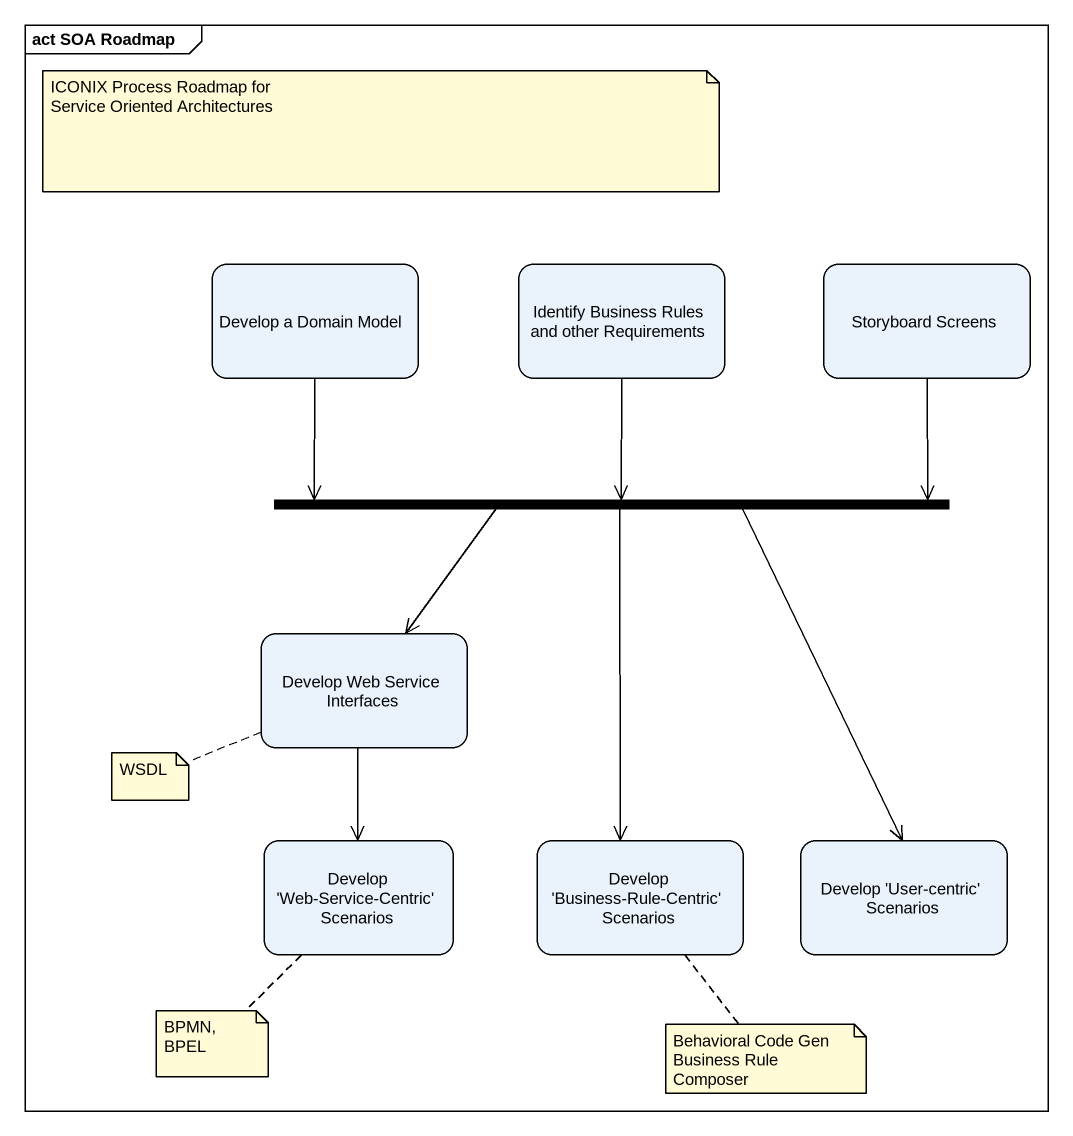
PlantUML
@startuml
mainframe act SOA Roadmap
hide empty description
state "Develop a Domain Model" as Develop_a_Domain_Model
state "Identify Business Rules and other Requirements" as Identify_Business_Rules_and
state "Storyboard Screens" as Storyboard_Screens
state fork1 <<fork>>
state "Develop Web Service Interfaces" as Develop_Web_Service
state "Develop 'Web-Service-Centric' Scenarios" as Develop_Web_Service_Centric
state "Develop 'Business-Rule-Centric' Scenarios" as Develop_Business_Rule
state "Develop 'User-centric' Scenarios" as Develop_User_centric
Develop_a_Domain_Model --> fork1
Identify_Business_Rules_and --> fork1
Storyboard_Screens -left-> fork1
fork1 --> Develop_Web_Service
fork1 --> Develop_Business_Rule
fork1 --> Develop_User_centric
Develop_Web_Service --> Develop_Web_Service_Centric
note as N1
  ICONIX Process Roadmap for
  Service Oriented Architectures
end note
note left of Develop_Web_Service : WSDL
note bottom of Develop_Web_Service_Centric : BPMN, BPEL
note bottom of Develop_Business_Rule
  Behavioral Code Gen
  Business Rule Composer
end note
@enduml
